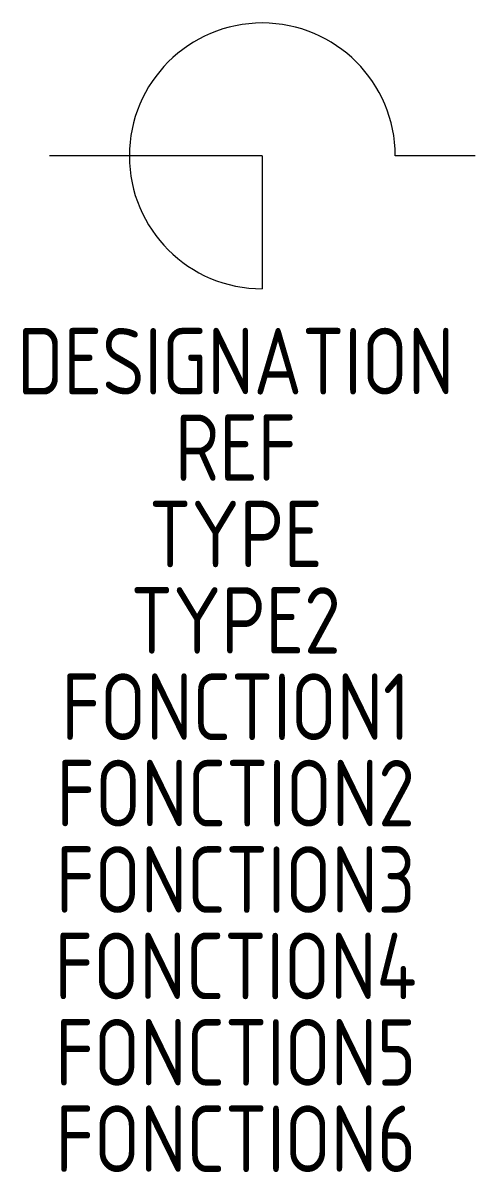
# Model space of a CAD drawing. Header units: millimetres. Extents: x -1 to 16, y -38.2 to 5.
import ezdxf
from ezdxf.enums import TextEntityAlignment as Align

# ---------------------------------------------------------------- set-up
doc = ezdxf.new("R2010")
doc.units = ezdxf.units.MM
doc.layers.add('SYMB_TXT_NOM', color=3, linetype='Continuous')
doc.layers.add('SYMBOLE', color=3, linetype='Continuous')
doc.styles.add('NET2_5', font='isocp.shx', dxfattribs={"width": 0.9, "height": 2.5})

msp = doc.modelspace()

# ---------------------------------------------------------------- linework, layer by layer
at = {"layer": 'SYMBOLE'}
for p, q in [((8, 0), (0, 0)), ((8, 0), (8, -5)), ((16, 0), (13, 0))]:
    msp.add_line(p, q, dxfattribs=at)
msp.add_arc((8, 0), 5, 0, 270, dxfattribs=at)

# ---------------------------------------------------------------- texts
at = {"layer": 'SYMB_TXT_NOM', "style": 'NET2_5', "width": 0.9, "flags": 8}
for tag, text, p in [('DESIGNATION', 'T?', (7, -8.974)), ('REF', '', (7, -12.224)), ('TYPE', '', (7, -15.474)), ('TYPE2', '', (7, -18.724)), ('FONCTION1', '', (7, -21.974)), ('FONCTION2', '', (7, -25.224)), ('FONCTION3', '', (7, -28.474)), ('FONCTION4', '', (7, -31.724)), ('FONCTION5', '', (7, -34.974)), ('FONCTION6', '', (7, -38.224))]:
    msp.add_attdef(tag, text=text, height=2.5, dxfattribs=at).set_placement(p, align=Align.CENTER)

doc.saveas('drawing.dxf')
